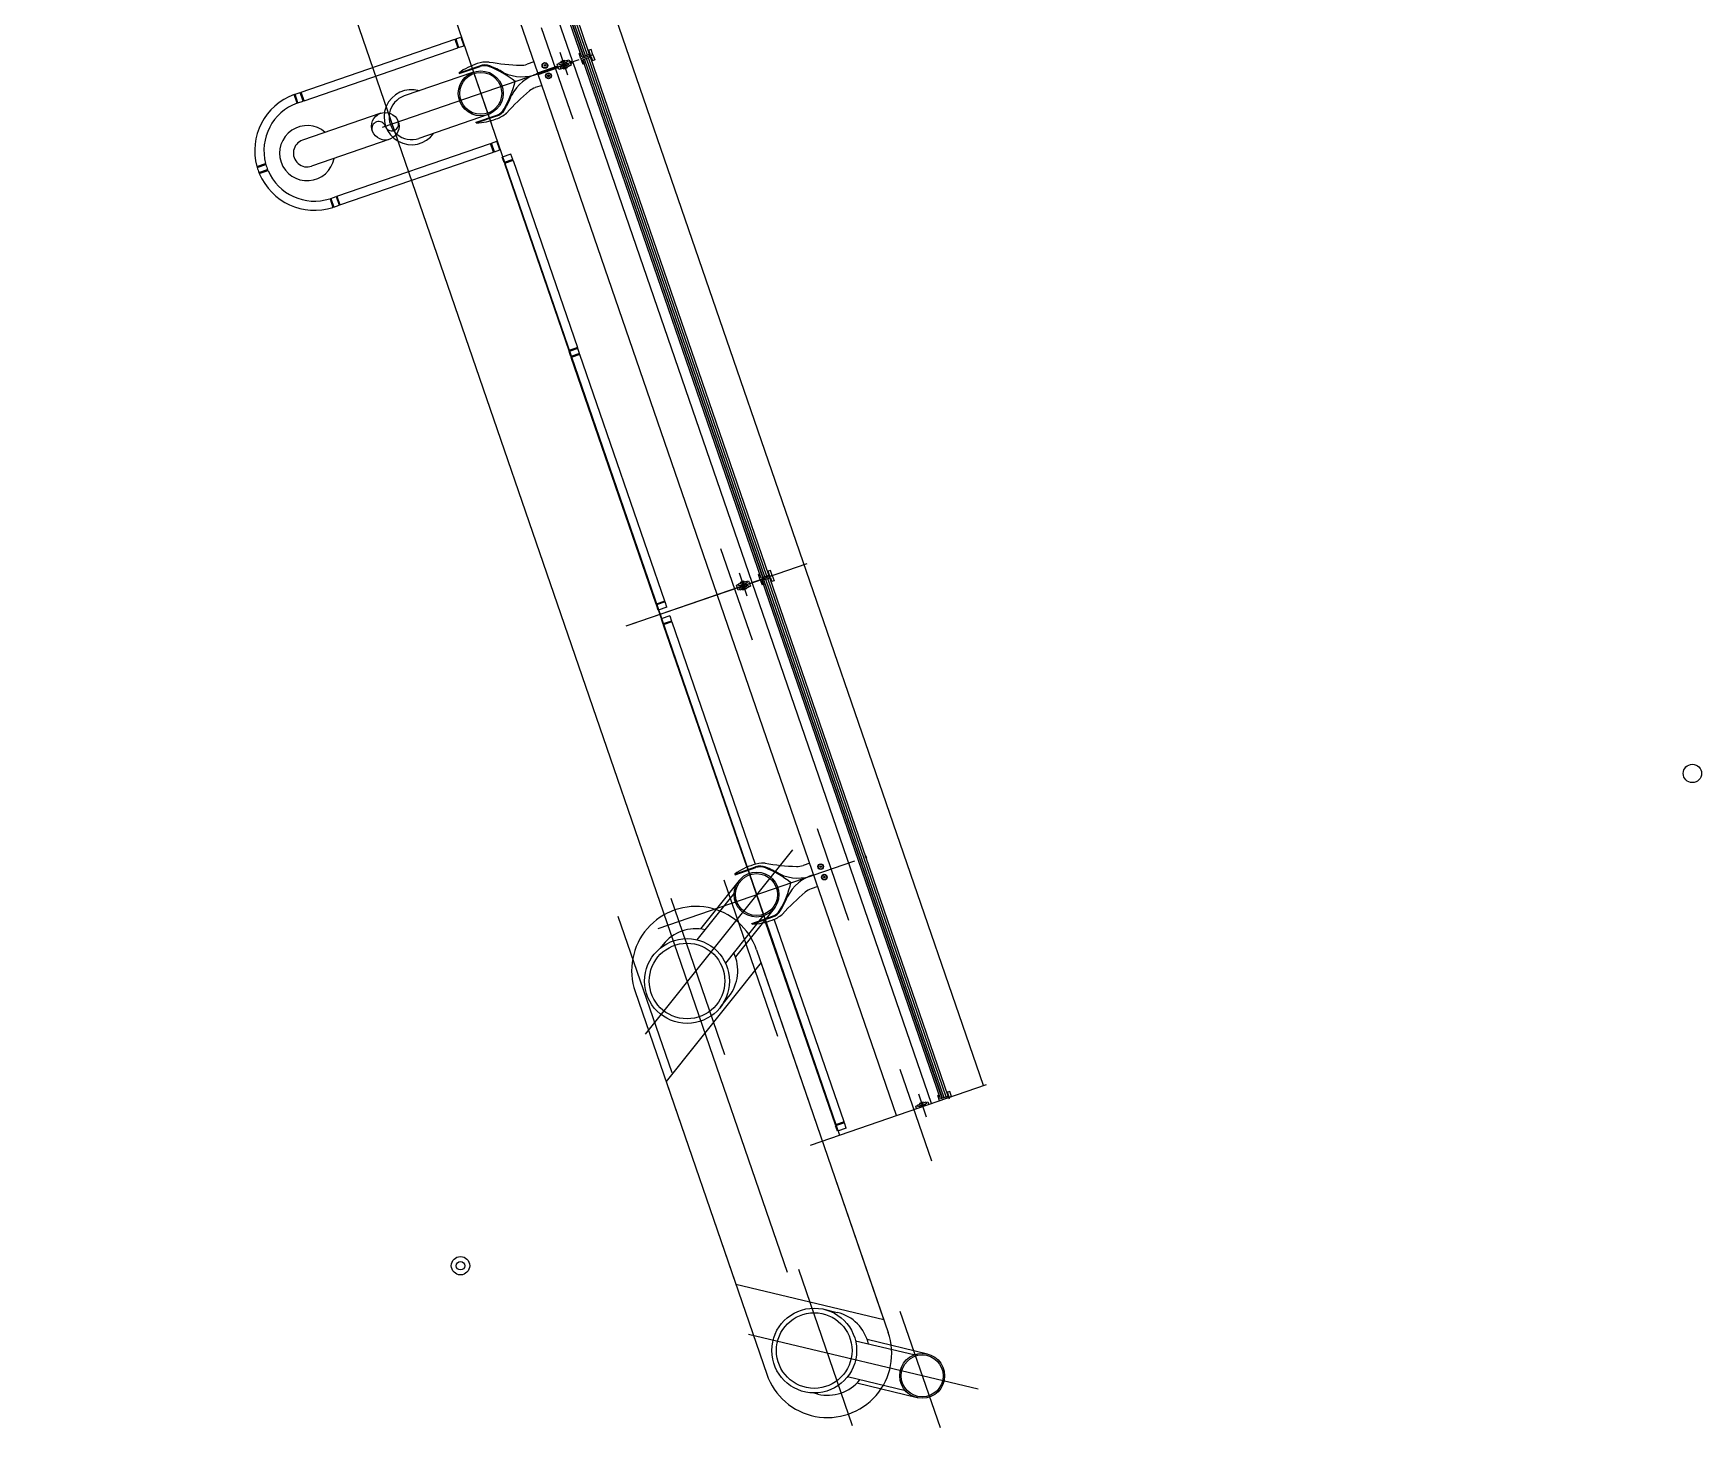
# Model space of a CAD drawing. Extents: x 809487 to 809680, y 818779 to 819225.
# Drawn here: x 809670.58 to 809679.66, y 818791.98 to 818799.57 of the extents above; entities that cross this region are included whole.
import ezdxf

# ---------------------------------------------------------------- set-up
doc = ezdxf.new("R2010")
doc.units = 0
for name, color, linetype in [('F-RC', 7, 'Continuous'), ('MAJ082__', 7, 'Continuous'), ('MAJ214__', 7, 'Continuous'), ('MAJ270__', 7, 'Continuous'), ('MAJ292__', 7, 'Continuous'), ('MAJ314__', 7, 'Continuous')]:
    doc.layers.add(name, color=color, linetype=linetype)

msp = doc.modelspace()

# ---------------------------------------------------------------- linework, layer by layer
at = {"layer": 'F-RC'}
for p, q in [((809672.0338, 818799.2495), (809672.8711, 818799.5378)), ((809672.8711, 818799.5378), (809672.8874, 818799.4905)), ((809672.8717, 818799.5359), (809672.8765, 818799.5376)), ((809672.8758, 818799.5395), (809672.9042, 818799.5492)), ((809672.8758, 818799.5395), (809672.8921, 818799.4922)), ((809672.8867, 818799.4924), (809672.8914, 818799.4941)), ((809672.8921, 818799.4922), (809672.9205, 818799.5019)), ((809672.9042, 818799.5492), (809672.9205, 818799.5019)), ((809672.05, 818799.2022), (809672.8874, 818799.4905)), ((809672.0122, 818799.1892), (809671.9959, 818799.2364)), ((809672.0007, 818799.2381), (809672.029, 818799.2479)), ((809672.0169, 818799.1908), (809672.0007, 818799.2381)), ((809672.0453, 818799.2006), (809672.029, 818799.2479)), ((809672.0297, 818799.246), (809672.0344, 818799.2476)), ((809672.05, 818799.2022), (809672.0338, 818799.2495)), ((809672.0169, 818799.1908), (809672.0453, 818799.2006)), ((809672.0447, 818799.2025), (809672.0494, 818799.2041)), ((809672.2291, 818798.6822), (809673.0664, 818798.9705)), ((809673.0827, 818798.9232), (809673.0664, 818798.9705)), ((809673.0671, 818798.9686), (809673.0718, 818798.9703)), ((809673.0712, 818798.9721), (809673.0995, 818798.9819)), ((809673.0874, 818798.9249), (809673.0712, 818798.9721)), ((809673.1158, 818798.9346), (809673.0995, 818798.9819)), ((809671.7932, 818798.8441), (809671.8406, 818798.8604)), ((809671.7946, 818798.8393), (809671.842, 818798.8556)), ((809672.2454, 818798.6349), (809673.0827, 818798.9232)), ((809673.0821, 818798.9251), (809673.0868, 818798.9268)), ((809673.0874, 818798.9249), (809673.1158, 818798.9346)), ((809673.1769, 818798.9107), (809673.1296, 818798.8944)), ((809673.1394, 818798.8661), (809673.1296, 818798.8944)), ((809673.1867, 818798.8823), (809673.1394, 818798.8661)), ((809673.1883, 818798.8776), (809673.141, 818798.8613)), ((809673.141, 818798.8613), (809673.4918, 818797.8426)), ((809673.1429, 818798.862), (809673.1413, 818798.8667)), ((809673.1867, 818798.8823), (809673.1769, 818798.9107)), ((809673.1864, 818798.877), (809673.1848, 818798.8817)), ((809673.1883, 818798.8776), (809673.5391, 818797.8588)), ((809671.8044, 818798.8109), (809671.8517, 818798.8272)), ((809671.8063, 818798.8063), (809671.8537, 818798.8226)), ((809672.196, 818798.6708), (809672.2244, 818798.6806)), ((809672.2244, 818798.6806), (809672.2406, 818798.6333)), ((809672.225, 818798.6787), (809672.2297, 818798.6803)), ((809672.2291, 818798.6822), (809672.2454, 818798.6349)), ((809672.1913, 818798.6692), (809672.2075, 818798.6219)), ((809672.196, 818798.6708), (809672.2123, 818798.6235)), ((809672.2123, 818798.6235), (809672.2406, 818798.6333)), ((809672.24, 818798.6352), (809672.2447, 818798.6368)), ((809673.5391, 818797.8588), (809673.5195, 818797.8521)), ((809673.5388, 818797.8535), (809673.5372, 818797.8582)), ((809673.5195, 818797.8521), (809673.4918, 818797.8426)), ((809673.5407, 818797.8541), (809673.4935, 818797.8378)), ((809673.5032, 818797.8095), (809673.4935, 818797.8378)), ((809673.4954, 818797.8385), (809673.4937, 818797.8432)), ((809673.5505, 818797.8257), (809673.5032, 818797.8095)), ((809673.5521, 818797.821), (809673.5049, 818797.8047)), ((809673.9672, 818796.4621), (809673.5049, 818797.8047)), ((809673.5067, 818797.8054), (809673.5051, 818797.8101)), ((809673.5505, 818797.8257), (809673.5407, 818797.8541)), ((809673.5502, 818797.8204), (809673.5486, 818797.8251)), ((809674.0144, 818796.4784), (809673.5521, 818797.821)), ((809674.0144, 818796.4784), (809673.9672, 818796.4621)), ((809674.0161, 818796.4737), (809673.9688, 818796.4574)), ((809673.9786, 818796.429), (809673.9688, 818796.4574)), ((809673.9707, 818796.458), (809673.9691, 818796.4628)), ((809674.0258, 818796.4453), (809673.9786, 818796.429)), ((809674.0142, 818796.473), (809674.0125, 818796.4777)), ((809674.0258, 818796.4453), (809674.0161, 818796.4737)), ((809674.0421, 818796.398), (809673.9948, 818796.3817)), ((809673.9948, 818796.3817), (809674.0046, 818796.3534)), ((809674.0519, 818796.3696), (809674.0046, 818796.3534)), ((809674.0535, 818796.3649), (809674.0062, 818796.3486)), ((809674.0062, 818796.3486), (809674.4608, 818795.0285)), ((809674.0065, 818796.354), (809674.0081, 818796.3493)), ((809674.0421, 818796.398), (809674.0519, 818796.3696)), ((809674.05, 818796.369), (809674.0516, 818796.3643)), ((809674.0535, 818796.3649), (809674.5079, 818795.0452)), ((809674.9439, 818793.6255), (809674.5637, 818794.7296)), ((809674.9911, 818793.6418), (809674.6111, 818794.7455)), ((809674.9911, 818793.6418), (809674.9439, 818793.6255)), ((809674.9928, 818793.6371), (809674.9455, 818793.6208)), ((809674.9553, 818793.5925), (809674.9455, 818793.6208)), ((809674.9474, 818793.6215), (809674.9458, 818793.6262)), ((809675.0025, 818793.6087), (809674.9553, 818793.5925)), ((809674.9909, 818793.6364), (809674.9893, 818793.6412)), ((809675.0025, 818793.6087), (809674.9928, 818793.6371))]:
    msp.add_line(p, q, dxfattribs=at)
for radius, start, end in [(0.325, 109.88151, 195.47188), (0.323, 108.99968, 109.88697), (0.275, 110.0418, 194.82936), (0.277, 108.99968, 110.03427), (0.277, 194.85953, 195.89583), (0.275, 195.87323, 199), (0.325, 196.35465, 199), (0.323, 195.45001, 196.33825), (0.325, 199, 201.64535), (0.323, 201.66174, 202.54999), (0.325, 202.52811, 288.11849), (0.275, 199, 202.12677), (0.277, 202.10417, 203.14047), (0.275, 203.17064, 287.9582), (0.277, 287.96572, 289.00032), (0.323, 288.11303, 289.00032)]:
    msp.add_arc((809672.1065, 818798.9308), radius, start, end, dxfattribs=at)
at = {"layer": 'MAJ082__'}
for p, q in [((809672.4679, 818799.1346), (809672.0422, 818798.988)), ((809672.5168, 818798.9928), (809672.091, 818798.8462))]:
    msp.add_line(p, q, dxfattribs=at)
msp.add_circle((809672.4924, 818799.0637), 0.075, dxfattribs=at)
for centre, radius, start, end in [((809672.0666, 818798.9171), 0.15, 49, 349), ((809672.4569, 818799.0515), 0.0375, 19, 199), ((809672.5278, 818799.0759), 0.0375, 199, 19), ((809672.0666, 818798.9171), 0.075, 108.99964, 289.00049)]:
    msp.add_arc(centre, radius, start, end, dxfattribs=at)
at = {"layer": 'MAJ214__'}
for p, q in [((809673.5119, 818799.42), (809671.5601, 818805.0884)), ((809673.5725, 818799.4436), (809672.6007, 818802.2659)), ((809673.5732, 818799.4438), (809672.6014, 818802.2662)), ((809673.5827, 818799.4471), (809672.6109, 818802.2694)), ((809673.594, 818799.451), (809672.6222, 818802.2733)), ((809673.4282, 818799.4018), (809673.4386, 818799.4054)), ((809673.4315, 818799.3923), (809673.4282, 818799.4018)), ((809673.4829, 818799.4219), (809673.4389, 818799.4068)), ((809673.4403, 818799.3993), (809673.4479, 818799.402)), ((809673.448, 818799.402), (809673.4788, 818799.4126)), ((809673.4487, 818799.4144), (809673.4705, 818799.4219)), ((809673.4493, 818799.4157), (809673.4487, 818799.4144)), ((809673.4487, 818799.4144), (809673.4497, 818799.4116)), ((809673.4692, 818799.4225), (809673.4493, 818799.4157)), ((809673.4497, 818799.4116), (809673.4714, 818799.4191)), ((809673.4521, 818799.4124), (809673.4518, 818799.4118)), ((809673.4519, 818799.4113), (809673.4518, 818799.4118)), ((809673.4691, 818799.4182), (809673.4697, 818799.4179)), ((809673.4692, 818799.4225), (809673.4705, 818799.4219)), ((809673.4699, 818799.4175), (809673.4697, 818799.4179)), ((809673.4705, 818799.4219), (809673.4714, 818799.4191)), ((809673.4864, 818799.4152), (809673.4788, 818799.4126)), ((809673.484, 818799.421), (809673.4944, 818799.4246)), ((809673.4944, 818799.4246), (809673.4976, 818799.4151)), ((809673.4976, 818799.4151), (809673.5119, 818799.42)), ((809673.5009, 818799.4057), (809673.5151, 818799.4106)), ((809673.5009, 818799.4057), (809673.5042, 818799.3962)), ((809675.4669, 818793.7422), (809673.5151, 818799.4106)), ((809674.5492, 818796.607), (809673.5774, 818799.4294)), ((809674.55, 818796.6073), (809673.5781, 818799.4296)), ((809674.5594, 818796.6105), (809673.5876, 818799.4329)), ((809674.5708, 818796.6144), (809673.5989, 818799.4368)), ((809673.3228, 818799.3549), (809673.4315, 818799.3923)), ((809673.326, 818799.3455), (809673.4347, 818799.3829)), ((809673.438, 818799.3734), (809673.4347, 818799.3829)), ((809673.4484, 818799.377), (809673.438, 818799.3734)), ((809673.4536, 818799.3854), (809673.446, 818799.3828)), ((809673.4537, 818799.3855), (809673.4845, 818799.3961)), ((809673.4827, 818799.3864), (809673.4609, 818799.379)), ((809673.4609, 818799.379), (809673.4619, 818799.3761)), ((809673.4837, 818799.3836), (809673.4619, 818799.3761)), ((809673.4632, 818799.3755), (809673.4619, 818799.3761)), ((809673.4628, 818799.3796), (809673.4625, 818799.3805)), ((809673.4632, 818799.3755), (809673.483, 818799.3823)), ((809673.4808, 818799.3858), (809673.4805, 818799.3867)), ((809673.4827, 818799.3864), (809673.4837, 818799.3836)), ((809673.483, 818799.3823), (809673.4837, 818799.3836)), ((809673.4937, 818799.3926), (809673.5042, 818799.3962)), ((809674.4596, 818796.5854), (809674.4156, 818796.5702)), ((809674.4254, 818796.5779), (809674.4472, 818796.5853)), ((809674.4459, 818796.586), (809674.426, 818796.5791)), ((809674.4459, 818796.586), (809674.4472, 818796.5853)), ((809674.4472, 818796.5853), (809674.4482, 818796.5825)), ((809674.4607, 818796.5844), (809674.4711, 818796.588)), ((809674.4711, 818796.588), (809674.4809, 818796.5597)), ((809675.5259, 818793.7704), (809674.5541, 818796.5928)), ((809675.5267, 818793.7707), (809674.5548, 818796.5931)), ((809675.5361, 818793.774), (809674.5643, 818796.5963)), ((809675.5475, 818793.7779), (809674.5756, 818796.6002)), ((809674.4049, 818796.5652), (809674.4153, 818796.5688)), ((809674.4147, 818796.5369), (809674.4049, 818796.5652)), ((809674.4251, 818796.5405), (809674.4147, 818796.5369)), ((809674.417, 818796.5628), (809674.4246, 818796.5654)), ((809674.4303, 818796.5489), (809674.4227, 818796.5462)), ((809674.4247, 818796.5655), (809674.4555, 818796.5761)), ((809674.426, 818796.5791), (809674.4254, 818796.5779)), ((809674.4254, 818796.5779), (809674.4264, 818796.575)), ((809674.4264, 818796.575), (809674.4482, 818796.5825)), ((809674.4288, 818796.5758), (809674.4285, 818796.5752)), ((809674.4286, 818796.5747), (809674.4285, 818796.5752)), ((809674.4304, 818796.5489), (809674.4612, 818796.5595)), ((809674.4594, 818796.5499), (809674.4376, 818796.5424)), ((809674.4376, 818796.5424), (809674.4386, 818796.5396)), ((809674.4604, 818796.547), (809674.4386, 818796.5396)), ((809674.4399, 818796.5389), (809674.4386, 818796.5396)), ((809674.4395, 818796.543), (809674.4392, 818796.544)), ((809674.4399, 818796.5389), (809674.4597, 818796.5458)), ((809674.4458, 818796.5817), (809674.4464, 818796.5814)), ((809674.4466, 818796.5809), (809674.4464, 818796.5814)), ((809674.4631, 818796.5787), (809674.4555, 818796.5761)), ((809674.4575, 818796.5492), (809674.4572, 818796.5502)), ((809674.4594, 818796.5499), (809674.4604, 818796.547)), ((809674.4597, 818796.5458), (809674.4604, 818796.547)), ((809674.4705, 818796.5561), (809674.4809, 818796.5597)), ((809675.3816, 818793.7287), (809675.392, 818793.7323)), ((809675.3865, 818793.7145), (809675.3816, 818793.7287)), ((809675.4363, 818793.7488), (809675.3923, 818793.7337)), ((809675.3937, 818793.7262), (809675.4013, 818793.7288)), ((809675.4014, 818793.7289), (809675.4322, 818793.7395)), ((809675.4021, 818793.7413), (809675.4239, 818793.7488)), ((809675.4028, 818793.7426), (809675.4021, 818793.7413)), ((809675.4021, 818793.7413), (809675.4031, 818793.7385)), ((809675.4226, 818793.7494), (809675.4028, 818793.7426)), ((809675.4031, 818793.7385), (809675.4249, 818793.7459)), ((809675.4055, 818793.7393), (809675.4052, 818793.7386)), ((809675.4053, 818793.7382), (809675.4052, 818793.7386)), ((809675.4225, 818793.7451), (809675.4231, 818793.7448)), ((809675.4226, 818793.7494), (809675.4239, 818793.7488)), ((809675.4233, 818793.7444), (809675.4231, 818793.7448)), ((809675.4239, 818793.7488), (809675.4249, 818793.7459)), ((809675.4398, 818793.7421), (809675.4322, 818793.7395)), ((809675.4374, 818793.7479), (809675.4478, 818793.7515)), ((809675.4478, 818793.7515), (809675.4527, 818793.7373))]:
    msp.add_line(p, q, dxfattribs=at)
for points in [[(809672.8943, 818799.3545), (809673.0071, 818799.3933)], [(809673.4495, 818799.3761), (809673.4935, 818799.3912)], [(809672.9881, 818799.082), (809673.1009, 818799.1208)], [(809674.4262, 818796.5395), (809674.4702, 818796.5547)], [(809674.3966, 818794.9916), (809674.5094, 818795.0305)], [(809674.4904, 818794.7191), (809674.6032, 818794.758)]]:
    msp.add_lwpolyline(points, dxfattribs=at)
for centre, radius in [((809673.3619, 818799.3948), 0.0155), ((809673.3619, 818799.3948), 0.0135), ((809673.4662, 818799.399), 0.006), ((809673.3619, 818799.3948), 0.0042), ((809673.3814, 818799.3381), 0.0155), ((809673.3814, 818799.3381), 0.0135), ((809673.3814, 818799.3381), 0.0042), ((809674.4429, 818796.5625), 0.006), ((809674.8641, 818795.032), 0.0155), ((809674.8641, 818795.032), 0.0135), ((809674.8641, 818795.032), 0.0042), ((809674.8837, 818794.9752), 0.0155), ((809674.8837, 818794.9752), 0.0135), ((809674.8837, 818794.9752), 0.0042)]:
    msp.add_circle(centre, radius, dxfattribs=at)
for centre, radius, start, end in [((809673.4662, 818799.399), 0.0095, 146.69488, 251.30512), ((809673.4662, 818799.399), 0.0109, 101.1265, 116.87349), ((809673.4662, 818799.399), 0.0095, 325.18264, 72.81736), ((809673.0329, 818799.3184), 0.0792, 68.03764, 109), ((809672.8505, 818798.866), 0.567, 59.89592, 68.03764), ((809673.1449, 818799.3739), 0.02, 239.89592, 251.32459), ((809673.2368, 818799.5636), 0.2307, 244.76877, 292.32268), ((809673.3868, 818799.1281), 0.2307, 105.67731, 153.23123), ((809673.3868, 818799.1281), 0.2307, 105.67731, 112.32268), ((809673.2368, 818799.5636), 0.2307, 285.67731, 292.32268), ((809673.4662, 818799.399), 0.0109, 281.1265, 296.87349), ((809672.6528, 818799.4399), 0.567, 329.96236, 338.10407), ((809673.1975, 818799.221), 0.02, 146.67541, 158.10407), ((809673.0752, 818799.1957), 0.0792, 289, 329.96236), ((809674.4429, 818796.5625), 0.0095, 146.69488, 251.30512), ((809674.4429, 818796.5625), 0.0109, 101.1265, 116.87349), ((809674.4429, 818796.5625), 0.0109, 281.1265, 296.87349), ((809674.4429, 818796.5625), 0.0095, 325.18264, 72.81736), ((809674.5352, 818794.9556), 0.0792, 68.03764, 109), ((809674.3527, 818794.5032), 0.567, 59.89592, 68.03764), ((809674.6472, 818795.011), 0.02, 239.89592, 251.32459), ((809674.7391, 818795.2007), 0.2307, 244.76877, 292.32268), ((809674.889, 818794.7653), 0.2307, 105.67731, 153.23123), ((809674.889, 818794.7653), 0.2307, 105.67731, 112.32268), ((809674.7391, 818795.2007), 0.2307, 285.67731, 292.32268), ((809674.1551, 818795.0771), 0.567, 329.96236, 338.10407), ((809674.6998, 818794.8582), 0.02, 146.67541, 158.10407), ((809674.5774, 818794.8329), 0.0792, 289, 329.96236), ((809675.4196, 818793.7259), 0.0095, 146.69488, 199.00008), ((809675.4196, 818793.7259), 0.006, 18.99986, 199.00013), ((809675.4196, 818793.7259), 0.0109, 101.1265, 116.87349), ((809675.4196, 818793.7259), 0.0095, 18.99991, 72.81736)]:
    msp.add_arc(centre, radius, start, end, dxfattribs=at)
for points, degree in [([(809673.4386, 818799.4061), (809673.4386, 818799.4061), (809673.4386, 818799.4062), (809673.4386, 818799.4063), (809673.4386, 818799.4063), (809673.4387, 818799.4064), (809673.4387, 818799.4064), (809673.4387, 818799.4065), (809673.4387, 818799.4065), (809673.4387, 818799.4066), (809673.4387, 818799.4066), (809673.4388, 818799.4067), (809673.4388, 818799.4067), (809673.4389, 818799.4068), (809673.4389, 818799.4068), (809673.4389, 818799.4068)], 3), ([(809673.4395, 818799.3999), (809673.4394, 818799.4002), (809673.4393, 818799.4006), (809673.4391, 818799.4014), (809673.439, 818799.402), (809673.4388, 818799.4031), (809673.4387, 818799.4037), (809673.4386, 818799.4048), (809673.4386, 818799.4055), (809673.4386, 818799.4061)], 3), ([(809673.4479, 818799.402), (809673.4479, 818799.4019), (809673.4479, 818799.4019), (809673.4479, 818799.4018), (809673.448, 818799.4016), (809673.4481, 818799.401), (809673.4482, 818799.4006), (809673.4484, 818799.3994), (809673.4485, 818799.3983), (809673.4489, 818799.3961), (809673.4492, 818799.3949), (809673.45, 818799.3926), (809673.4505, 818799.3915), (809673.4515, 818799.3894), (809673.452, 818799.3884), (809673.4527, 818799.3871), (809673.453, 818799.3867), (809673.4533, 818799.386), (809673.4534, 818799.3858), (809673.4535, 818799.3855), (809673.4536, 818799.3855), (809673.4536, 818799.3854)], 3), ([(809673.4479, 818799.402), (809673.4479, 818799.402), (809673.448, 818799.402), (809673.448, 818799.402)], 2), ([(809673.4591, 818799.4055), (809673.4591, 818799.4055), (809673.4591, 818799.4055), (809673.459, 818799.4054), (809673.459, 818799.4053), (809673.4588, 818799.4051), (809673.4587, 818799.4049), (809673.4585, 818799.4046), (809673.4584, 818799.4044), (809673.4582, 818799.4042)], 3), ([(809673.4612, 818799.4088), (809673.4601, 818799.407), (809673.4591, 818799.4055)], 2), ([(809673.4678, 818799.4085), (809673.466, 818799.4091), (809673.4641, 818799.4098)], 2), ([(809673.4692, 818799.408), (809673.469, 818799.4081), (809673.4688, 818799.4081), (809673.4684, 818799.4083), (809673.4682, 818799.4083), (809673.468, 818799.4084), (809673.4679, 818799.4085), (809673.4678, 818799.4085), (809673.4678, 818799.4085), (809673.4678, 818799.4085)], 3), ([(809673.4845, 818799.3961), (809673.4845, 818799.3961), (809673.4845, 818799.3961), (809673.4844, 818799.3962), (809673.4844, 818799.3964), (809673.4843, 818799.397), (809673.4842, 818799.3974), (809673.484, 818799.3987), (809673.4839, 818799.3997), (809673.4834, 818799.4019), (809673.4831, 818799.4031), (809673.4824, 818799.4055), (809673.4819, 818799.4066), (809673.4809, 818799.4086), (809673.4804, 818799.4096), (809673.4797, 818799.4109), (809673.4794, 818799.4114), (809673.479, 818799.412), (809673.4789, 818799.4122), (809673.4788, 818799.4125), (809673.4788, 818799.4126), (809673.4788, 818799.4126)], 3), ([(809673.4829, 818799.4219), (809673.4829, 818799.422), (809673.483, 818799.422), (809673.483, 818799.4219), (809673.4831, 818799.4219), (809673.4831, 818799.4219), (809673.4832, 818799.4219), (809673.4832, 818799.4218), (809673.4833, 818799.4218), (809673.4833, 818799.4218), (809673.4833, 818799.4218), (809673.4834, 818799.4217), (809673.4834, 818799.4217), (809673.4835, 818799.4216), (809673.4835, 818799.4216), (809673.4836, 818799.4215)], 3), ([(809673.4836, 818799.4215), (809673.4839, 818799.4211), (809673.4843, 818799.4206), (809673.485, 818799.4196), (809673.4853, 818799.4191), (809673.4858, 818799.4181), (809673.4861, 818799.4176), (809673.4864, 818799.4168), (809673.4866, 818799.4165), (809673.4867, 818799.4162)], 3), ([(809673.4868, 818799.416), (809673.4868, 818799.416), (809673.4868, 818799.4159), (809673.4868, 818799.4158), (809673.4868, 818799.4157), (809673.4868, 818799.4156), (809673.4867, 818799.4155), (809673.4867, 818799.4154), (809673.4866, 818799.4154), (809673.4865, 818799.4153), (809673.4865, 818799.4152), (809673.4864, 818799.4152), (809673.4864, 818799.4152), (809673.4864, 818799.4152)], 3), ([(809673.4868, 818799.416), (809673.4868, 818799.416), (809673.4868, 818799.416), (809673.4867, 818799.4161), (809673.4867, 818799.4161), (809673.4867, 818799.4161), (809673.4867, 818799.4162), (809673.4867, 818799.4162)], 3), ([(809673.4395, 818799.3999), (809673.4395, 818799.3999), (809673.4395, 818799.3999), (809673.4395, 818799.3998), (809673.4395, 818799.3998), (809673.4395, 818799.3997), (809673.4395, 818799.3997), (809673.4395, 818799.3997)], 3), ([(809673.4403, 818799.3993), (809673.4403, 818799.3993), (809673.4403, 818799.3993), (809673.4402, 818799.3993), (809673.4402, 818799.3993), (809673.4401, 818799.3993), (809673.4401, 818799.3993), (809673.44, 818799.3993), (809673.4399, 818799.3993), (809673.4397, 818799.3994), (809673.4397, 818799.3995), (809673.4396, 818799.3996), (809673.4395, 818799.3996), (809673.4395, 818799.3997)], 3), ([(809673.4456, 818799.382), (809673.4456, 818799.3821), (809673.4456, 818799.3821), (809673.4456, 818799.3822), (809673.4456, 818799.3823), (809673.4456, 818799.3824), (809673.4456, 818799.3825), (809673.4457, 818799.3826), (809673.4458, 818799.3827), (809673.4459, 818799.3827), (809673.4459, 818799.3828), (809673.446, 818799.3828), (809673.446, 818799.3828), (809673.446, 818799.3828)], 3), ([(809673.4456, 818799.382), (809673.4456, 818799.382), (809673.4456, 818799.382), (809673.4456, 818799.382), (809673.4456, 818799.3819), (809673.4457, 818799.3819), (809673.4457, 818799.3819), (809673.4457, 818799.3818)], 3), ([(809673.4488, 818799.3765), (809673.4484, 818799.377), (809673.4481, 818799.3774), (809673.4474, 818799.3784), (809673.4471, 818799.3789), (809673.4466, 818799.3799), (809673.4463, 818799.3804), (809673.4459, 818799.3812), (809673.4458, 818799.3815), (809673.4457, 818799.3818)], 3), ([(809673.4495, 818799.3761), (809673.4495, 818799.3761), (809673.4494, 818799.3761), (809673.4493, 818799.3761), (809673.4493, 818799.3761), (809673.4492, 818799.3761), (809673.4492, 818799.3761), (809673.4491, 818799.3762), (809673.4491, 818799.3762), (809673.4491, 818799.3762), (809673.449, 818799.3762), (809673.449, 818799.3763), (809673.4489, 818799.3763), (809673.4489, 818799.3764), (809673.4488, 818799.3764), (809673.4488, 818799.3765)], 3), ([(809673.4537, 818799.3855), (809673.4537, 818799.3854), (809673.4536, 818799.3854), (809673.4536, 818799.3854)], 2), ([(809673.4537, 818799.3855), (809673.4537, 818799.3854), (809673.4536, 818799.3854), (809673.4536, 818799.3854)], 2), ([(809673.4631, 818799.39), (809673.4633, 818799.3899), (809673.4635, 818799.3899), (809673.4639, 818799.3897), (809673.4641, 818799.3897), (809673.4644, 818799.3896), (809673.4645, 818799.3896), (809673.4646, 818799.3895), (809673.4646, 818799.3895), (809673.4646, 818799.3895)], 3), ([(809673.4646, 818799.3895), (809673.4663, 818799.3889), (809673.4683, 818799.3883)], 2), ([(809673.4711, 818799.3892), (809673.4723, 818799.391), (809673.4733, 818799.3925)], 2), ([(809673.4733, 818799.3925), (809673.4733, 818799.3925), (809673.4733, 818799.3925), (809673.4733, 818799.3926), (809673.4734, 818799.3927), (809673.4735, 818799.3929), (809673.4737, 818799.3931), (809673.4739, 818799.3934), (809673.474, 818799.3936), (809673.4741, 818799.3938)], 3), ([(809673.4921, 818799.3987), (809673.4915, 818799.3985), (809673.4908, 818799.3982), (809673.4892, 818799.3977), (809673.4883, 818799.3974), (809673.4867, 818799.3968), (809673.4861, 818799.3966), (809673.4852, 818799.3963), (809673.4848, 818799.3962), (809673.4845, 818799.3961)], 3), ([(809673.4921, 818799.3987), (809673.4912, 818799.3984), (809673.4903, 818799.3981), (809673.4895, 818799.3978), (809673.4882, 818799.3973), (809673.4869, 818799.3969), (809673.4856, 818799.3964), (809673.4853, 818799.3963), (809673.4849, 818799.3962), (809673.4845, 818799.3961)], 3), ([(809673.4921, 818799.3987), (809673.4921, 818799.3987), (809673.4921, 818799.3987), (809673.4921, 818799.3987), (809673.4922, 818799.3987), (809673.4923, 818799.3987), (809673.4923, 818799.3987), (809673.4924, 818799.3987), (809673.4925, 818799.3987), (809673.4926, 818799.3986), (809673.4927, 818799.3986), (809673.4928, 818799.3984), (809673.4928, 818799.3984), (809673.4929, 818799.3983)], 3), ([(809673.4929, 818799.3981), (809673.4929, 818799.3981), (809673.4929, 818799.3982), (809673.4929, 818799.3982), (809673.4929, 818799.3982), (809673.4929, 818799.3983), (809673.4929, 818799.3983), (809673.4929, 818799.3983)], 3), ([(809673.4929, 818799.3981), (809673.493, 818799.3978), (809673.4931, 818799.3974), (809673.4933, 818799.3966), (809673.4934, 818799.396), (809673.4936, 818799.3949), (809673.4936, 818799.3943), (809673.4937, 818799.3932), (809673.4938, 818799.3926), (809673.4938, 818799.3919)], 3), ([(809673.4938, 818799.3919), (809673.4938, 818799.3919), (809673.4938, 818799.3918), (809673.4937, 818799.3917), (809673.4937, 818799.3917), (809673.4937, 818799.3916), (809673.4937, 818799.3916), (809673.4937, 818799.3915), (809673.4937, 818799.3915), (809673.4936, 818799.3914), (809673.4936, 818799.3914), (809673.4936, 818799.3913), (809673.4936, 818799.3913), (809673.4935, 818799.3912), (809673.4935, 818799.3912), (809673.4935, 818799.3912)], 3), ([(809674.4596, 818796.5854), (809674.4596, 818796.5854), (809674.4597, 818796.5854), (809674.4597, 818796.5854), (809674.4598, 818796.5854), (809674.4599, 818796.5853), (809674.4599, 818796.5853), (809674.4599, 818796.5853), (809674.46, 818796.5853), (809674.46, 818796.5852), (809674.4601, 818796.5852), (809674.4601, 818796.5852), (809674.4601, 818796.5851), (809674.4602, 818796.5851), (809674.4602, 818796.585), (809674.4603, 818796.585)], 3), ([(809674.4603, 818796.585), (809674.4606, 818796.5845), (809674.461, 818796.584), (809674.4617, 818796.583), (809674.462, 818796.5825), (809674.4625, 818796.5816), (809674.4628, 818796.5811), (809674.4631, 818796.5803), (809674.4633, 818796.5799), (809674.4634, 818796.5796)], 3), ([(809674.4153, 818796.5695), (809674.4153, 818796.5696), (809674.4153, 818796.5696), (809674.4153, 818796.5697), (809674.4154, 818796.5698), (809674.4154, 818796.5699), (809674.4154, 818796.5699), (809674.4154, 818796.57), (809674.4154, 818796.57), (809674.4154, 818796.57), (809674.4154, 818796.5701), (809674.4155, 818796.5701), (809674.4155, 818796.5702), (809674.4156, 818796.5702), (809674.4156, 818796.5702), (809674.4156, 818796.5702)], 3), ([(809674.4162, 818796.5634), (809674.4161, 818796.5637), (809674.416, 818796.564), (809674.4158, 818796.5649), (809674.4157, 818796.5654), (809674.4155, 818796.5665), (809674.4154, 818796.5671), (809674.4153, 818796.5683), (809674.4153, 818796.5689), (809674.4153, 818796.5695)], 3), ([(809674.4162, 818796.5634), (809674.4162, 818796.5633), (809674.4162, 818796.5633), (809674.4162, 818796.5632), (809674.4162, 818796.5632), (809674.4162, 818796.5632), (809674.4162, 818796.5632), (809674.4162, 818796.5632)], 3), ([(809674.417, 818796.5628), (809674.417, 818796.5628), (809674.417, 818796.5628), (809674.4169, 818796.5628), (809674.4169, 818796.5628), (809674.4168, 818796.5628), (809674.4168, 818796.5628), (809674.4167, 818796.5628), (809674.4166, 818796.5628), (809674.4164, 818796.5629), (809674.4164, 818796.5629), (809674.4163, 818796.563), (809674.4162, 818796.5631), (809674.4162, 818796.5632)], 3), ([(809674.4223, 818796.5455), (809674.4223, 818796.5455), (809674.4223, 818796.5455), (809674.4223, 818796.5456), (809674.4223, 818796.5457), (809674.4223, 818796.5459), (809674.4223, 818796.5459), (809674.4224, 818796.5461), (809674.4225, 818796.5461), (809674.4226, 818796.5462), (809674.4226, 818796.5462), (809674.4227, 818796.5462), (809674.4227, 818796.5462), (809674.4227, 818796.5462)], 3), ([(809674.4223, 818796.5455), (809674.4223, 818796.5455), (809674.4223, 818796.5454), (809674.4223, 818796.5454), (809674.4223, 818796.5454), (809674.4224, 818796.5453), (809674.4224, 818796.5453), (809674.4224, 818796.5453)], 3), ([(809674.4255, 818796.5399), (809674.4251, 818796.5404), (809674.4248, 818796.5409), (809674.4241, 818796.5419), (809674.4238, 818796.5424), (809674.4233, 818796.5433), (809674.423, 818796.5438), (809674.4226, 818796.5446), (809674.4225, 818796.545), (809674.4224, 818796.5453)], 3), ([(809674.4246, 818796.5654), (809674.4246, 818796.5654), (809674.4247, 818796.5654), (809674.4247, 818796.5655)], 2), ([(809674.4246, 818796.5654), (809674.4246, 818796.5654), (809674.4246, 818796.5654), (809674.4247, 818796.5652), (809674.4247, 818796.565), (809674.4248, 818796.5644), (809674.4249, 818796.5641), (809674.4251, 818796.5628), (809674.4252, 818796.5618), (809674.4257, 818796.5595), (809674.426, 818796.5583), (809674.4267, 818796.556), (809674.4272, 818796.5549), (809674.4282, 818796.5528), (809674.4287, 818796.5519), (809674.4294, 818796.5506), (809674.4297, 818796.5501), (809674.43, 818796.5494), (809674.4301, 818796.5492), (809674.4302, 818796.549), (809674.4303, 818796.5489), (809674.4303, 818796.5489)], 3), ([(809674.4262, 818796.5395), (809674.4262, 818796.5395), (809674.4261, 818796.5395), (809674.426, 818796.5395), (809674.426, 818796.5395), (809674.4259, 818796.5396), (809674.4259, 818796.5396), (809674.4258, 818796.5396), (809674.4258, 818796.5396), (809674.4258, 818796.5397), (809674.4257, 818796.5397), (809674.4257, 818796.5397), (809674.4256, 818796.5398), (809674.4256, 818796.5398), (809674.4255, 818796.5399), (809674.4255, 818796.5399)], 3), ([(809674.4304, 818796.5489), (809674.4304, 818796.5489), (809674.4303, 818796.5489), (809674.4303, 818796.5489)], 2), ([(809674.4304, 818796.5489), (809674.4304, 818796.5489), (809674.4303, 818796.5489), (809674.4303, 818796.5489)], 2), ([(809674.4358, 818796.569), (809674.4358, 818796.569), (809674.4358, 818796.5689), (809674.4357, 818796.5689), (809674.4357, 818796.5688), (809674.4355, 818796.5686), (809674.4354, 818796.5684), (809674.4352, 818796.568), (809674.4351, 818796.5678), (809674.435, 818796.5677)], 3), ([(809674.4379, 818796.5722), (809674.4368, 818796.5705), (809674.4358, 818796.569)], 2), ([(809674.4398, 818796.5535), (809674.44, 818796.5534), (809674.4402, 818796.5533), (809674.4407, 818796.5532), (809674.4409, 818796.5531), (809674.4411, 818796.553), (809674.4412, 818796.553), (809674.4413, 818796.553), (809674.4413, 818796.553), (809674.4413, 818796.553)], 3), ([(809674.4445, 818796.572), (809674.4427, 818796.5725), (809674.4408, 818796.5732)], 2), ([(809674.4413, 818796.553), (809674.443, 818796.5524), (809674.445, 818796.5517)], 2), ([(809674.4459, 818796.5715), (809674.4457, 818796.5715), (809674.4455, 818796.5716), (809674.4451, 818796.5717), (809674.4449, 818796.5718), (809674.4447, 818796.5719), (809674.4446, 818796.5719), (809674.4445, 818796.5719), (809674.4445, 818796.5719), (809674.4445, 818796.572)], 3), ([(809674.4478, 818796.5527), (809674.449, 818796.5544), (809674.45, 818796.5559)], 2), ([(809674.45, 818796.5559), (809674.45, 818796.5559), (809674.45, 818796.556), (809674.4501, 818796.556), (809674.4501, 818796.5561), (809674.4503, 818796.5564), (809674.4504, 818796.5565), (809674.4506, 818796.5569), (809674.4507, 818796.5571), (809674.4508, 818796.5572)], 3), ([(809674.4612, 818796.5595), (809674.4612, 818796.5595), (809674.4612, 818796.5595), (809674.4611, 818796.5597), (809674.4611, 818796.5599), (809674.461, 818796.5605), (809674.4609, 818796.5609), (809674.4607, 818796.5621), (809674.4606, 818796.5631), (809674.4601, 818796.5654), (809674.4598, 818796.5666), (809674.4591, 818796.5689), (809674.4586, 818796.57), (809674.4576, 818796.5721), (809674.4571, 818796.573), (809674.4564, 818796.5743), (809674.4561, 818796.5748), (809674.4557, 818796.5755), (809674.4556, 818796.5757), (809674.4555, 818796.5759), (809674.4555, 818796.576), (809674.4555, 818796.5761)], 3), ([(809674.4688, 818796.5621), (809674.4682, 818796.5619), (809674.4675, 818796.5617), (809674.4659, 818796.5611), (809674.465, 818796.5608), (809674.4634, 818796.5603), (809674.4628, 818796.5601), (809674.4619, 818796.5597), (809674.4615, 818796.5596), (809674.4612, 818796.5595)], 3), ([(809674.4688, 818796.5621), (809674.4679, 818796.5618), (809674.4671, 818796.5615), (809674.4662, 818796.5612), (809674.4649, 818796.5608), (809674.4636, 818796.5603), (809674.4623, 818796.5599), (809674.462, 818796.5598), (809674.4616, 818796.5596), (809674.4612, 818796.5595)], 3), ([(809674.4635, 818796.5794), (809674.4635, 818796.5794), (809674.4635, 818796.5794), (809674.4635, 818796.5793), (809674.4635, 818796.5792), (809674.4635, 818796.579), (809674.4634, 818796.579), (809674.4634, 818796.5788), (809674.4633, 818796.5788), (809674.4632, 818796.5787), (809674.4632, 818796.5787), (809674.4631, 818796.5787), (809674.4631, 818796.5787), (809674.4631, 818796.5787)], 3), ([(809674.4635, 818796.5794), (809674.4635, 818796.5794), (809674.4635, 818796.5795), (809674.4635, 818796.5795), (809674.4634, 818796.5795), (809674.4634, 818796.5796), (809674.4634, 818796.5796), (809674.4634, 818796.5796)], 3), ([(809674.4688, 818796.5621), (809674.4688, 818796.5621), (809674.4688, 818796.5621), (809674.4688, 818796.5621), (809674.4689, 818796.5621), (809674.469, 818796.5622), (809674.469, 818796.5622), (809674.4691, 818796.5621), (809674.4692, 818796.5621), (809674.4693, 818796.5621), (809674.4694, 818796.562), (809674.4695, 818796.5619), (809674.4695, 818796.5618), (809674.4696, 818796.5617)], 3), ([(809674.4696, 818796.5615), (809674.4696, 818796.5616), (809674.4696, 818796.5616), (809674.4696, 818796.5617), (809674.4696, 818796.5617), (809674.4696, 818796.5617), (809674.4696, 818796.5617), (809674.4696, 818796.5617)], 3), ([(809674.4696, 818796.5615), (809674.4697, 818796.5612), (809674.4698, 818796.5609), (809674.47, 818796.56), (809674.4701, 818796.5595), (809674.4703, 818796.5584), (809674.4704, 818796.5578), (809674.4704, 818796.5566), (809674.4705, 818796.556), (809674.4705, 818796.5554)], 3), ([(809674.4705, 818796.5554), (809674.4705, 818796.5553), (809674.4705, 818796.5553), (809674.4704, 818796.5552), (809674.4704, 818796.5551), (809674.4704, 818796.555), (809674.4704, 818796.555), (809674.4704, 818796.5549), (809674.4704, 818796.5549), (809674.4704, 818796.5549), (809674.4703, 818796.5548), (809674.4703, 818796.5548), (809674.4703, 818796.5547), (809674.4702, 818796.5547), (809674.4702, 818796.5547), (809674.4702, 818796.5547)], 3), ([(809675.392, 818793.733), (809675.392, 818793.733), (809675.392, 818793.7331), (809675.392, 818793.7332), (809675.3921, 818793.7332), (809675.3921, 818793.7333), (809675.3921, 818793.7333), (809675.3921, 818793.7334), (809675.3921, 818793.7334), (809675.3921, 818793.7335), (809675.3922, 818793.7335), (809675.3922, 818793.7336), (809675.3922, 818793.7336), (809675.3923, 818793.7337), (809675.3923, 818793.7337), (809675.3923, 818793.7337)], 3), ([(809675.3929, 818793.7268), (809675.3928, 818793.7271), (809675.3927, 818793.7275), (809675.3925, 818793.7283), (809675.3924, 818793.7289), (809675.3922, 818793.73), (809675.3921, 818793.7306), (809675.3921, 818793.7317), (809675.392, 818793.7323), (809675.392, 818793.733)], 3), ([(809675.3929, 818793.7268), (809675.3929, 818793.7268), (809675.3929, 818793.7267), (809675.3929, 818793.7267), (809675.3929, 818793.7267), (809675.3929, 818793.7266), (809675.3929, 818793.7266), (809675.3929, 818793.7266)], 3), ([(809675.3937, 818793.7262), (809675.3937, 818793.7262), (809675.3937, 818793.7262), (809675.3936, 818793.7262), (809675.3936, 818793.7262), (809675.3935, 818793.7262), (809675.3935, 818793.7262), (809675.3934, 818793.7262), (809675.3933, 818793.7262), (809675.3932, 818793.7263), (809675.3931, 818793.7263), (809675.393, 818793.7265), (809675.393, 818793.7265), (809675.3929, 818793.7266)], 3), ([(809675.4013, 818793.7288), (809675.4013, 818793.7289), (809675.4014, 818793.7289), (809675.4014, 818793.7289)], 2), ([(809675.4013, 818793.7288), (809675.4013, 818793.7288), (809675.4013, 818793.7288), (809675.4014, 818793.7287), (809675.4014, 818793.7285), (809675.4015, 818793.7279), (809675.4016, 818793.7275), (809675.4018, 818793.7262), (809675.4019, 818793.7252), (809675.4024, 818793.723), (809675.4027, 818793.7218), (809675.4031, 818793.7205), (809675.4031, 818793.7204), (809675.4032, 818793.7202)], 3), ([(809675.4125, 818793.7324), (809675.4125, 818793.7324), (809675.4125, 818793.7324), (809675.4124, 818793.7323), (809675.4124, 818793.7322), (809675.4122, 818793.732), (809675.4121, 818793.7318), (809675.4119, 818793.7315), (809675.4118, 818793.7313), (809675.4117, 818793.7311)], 3), ([(809675.4146, 818793.7357), (809675.4135, 818793.7339), (809675.4125, 818793.7324)], 2), ([(809675.4212, 818793.7354), (809675.4194, 818793.736), (809675.4175, 818793.7366)], 2), ([(809675.4226, 818793.7349), (809675.4225, 818793.735), (809675.4222, 818793.735), (809675.4218, 818793.7352), (809675.4216, 818793.7352), (809675.4214, 818793.7353), (809675.4213, 818793.7353), (809675.4212, 818793.7354), (809675.4212, 818793.7354), (809675.4212, 818793.7354)], 3), ([(809675.436, 818793.7316), (809675.4357, 818793.7326), (809675.4353, 818793.7335), (809675.4343, 818793.7355), (809675.4338, 818793.7365), (809675.4331, 818793.7378), (809675.4328, 818793.7382), (809675.4324, 818793.7389), (809675.4323, 818793.7391), (809675.4322, 818793.7394), (809675.4322, 818793.7394), (809675.4322, 818793.7395)], 3), ([(809675.4363, 818793.7488), (809675.4363, 818793.7488), (809675.4364, 818793.7488), (809675.4364, 818793.7488), (809675.4365, 818793.7488), (809675.4366, 818793.7488), (809675.4366, 818793.7488), (809675.4366, 818793.7487), (809675.4367, 818793.7487), (809675.4367, 818793.7487), (809675.4368, 818793.7487), (809675.4368, 818793.7486), (809675.4368, 818793.7486), (809675.4369, 818793.7485), (809675.4369, 818793.7485), (809675.437, 818793.7484)], 3), ([(809675.437, 818793.7484), (809675.4374, 818793.748), (809675.4377, 818793.7475), (809675.4384, 818793.7465), (809675.4387, 818793.746), (809675.4392, 818793.745), (809675.4395, 818793.7445), (809675.4399, 818793.7437), (809675.44, 818793.7434), (809675.4401, 818793.7431)], 3), ([(809675.4402, 818793.7429), (809675.4402, 818793.7428), (809675.4402, 818793.7428), (809675.4402, 818793.7427), (809675.4402, 818793.7426), (809675.4402, 818793.7425), (809675.4402, 818793.7424), (809675.4401, 818793.7423), (809675.44, 818793.7422), (809675.4399, 818793.7422), (809675.4399, 818793.7421), (809675.4398, 818793.7421), (809675.4398, 818793.7421), (809675.4398, 818793.7421)], 3), ([(809675.4402, 818793.7429), (809675.4402, 818793.7429), (809675.4402, 818793.7429), (809675.4402, 818793.7429), (809675.4402, 818793.743), (809675.4401, 818793.743), (809675.4401, 818793.743), (809675.4401, 818793.7431)], 3)]:
    msp.add_open_spline(points, degree=degree, dxfattribs=at)
at = {"layer": 'MAJ270__'}
for p, q in [((809671.059, 818804.9159), (809673.0124, 818799.2428)), ((809670.5756, 818804.7494), (809674.6821, 818792.8232)), ((809673.5158, 818799.1014), (809673.3441, 818799.6)), ((809672.4764, 818799.0582), (809673.5484, 818799.4273)), ((809672.9528, 818799.4157), (809673.0702, 818799.0748)), ((809673.4425, 818799.4677), (809673.4853, 818799.3434)), ((809673.6056, 818799.4549), (809673.6105, 818799.4408)), ((809673.0124, 818799.2428), (809674.9658, 818793.5696)), ((809673.8321, 818796.3521), (809674.7903, 818796.6821)), ((809674.4925, 818796.2648), (809674.3208, 818796.7634)), ((809674.4192, 818796.6311), (809674.462, 818796.5068)), ((809674.5823, 818796.6184), (809674.5872, 818796.6042)), ((809674.0512, 818796.2258), (809673.9411, 818796.5454)), ((809675.0181, 818794.7385), (809674.8464, 818795.2371)), ((809674.6356, 818794.5285), (809674.4175, 818795.1618)), ((809674.7096, 818795.1242), (809673.9078, 818794.1194)), ((809673.9786, 818794.6953), (809675.0506, 818795.0645)), ((809674.4551, 818795.0528), (809674.5725, 818794.7119)), ((809675.1079, 818795.0921), (809675.1128, 818795.0779)), ((809674.3362, 818794.9603), (809674.6292, 818794.1091)), ((809674.0478, 818794.861), (809674.3409, 818794.0098)), ((809673.7594, 818794.7617), (809674.0525, 818793.9105)), ((809675.4692, 818793.4283), (809675.2975, 818793.9269)), ((809674.8088, 818793.5156), (809675.767, 818793.8455)), ((809675.396, 818793.7946), (809675.4387, 818793.6703)), ((809675.559, 818793.7818), (809675.5639, 818793.7677)), ((809675.0374, 818791.9868), (809674.7443, 818792.838)), ((809675.2959, 818792.6108), (809675.514, 818791.9774)), ((809675.721, 818792.1869), (809674.4705, 818792.4851))]:
    msp.add_line(p, q, dxfattribs=at)
msp.add_lwpolyline([(809673.8049, 818796.3428), (809674.5626, 818796.6037)], dxfattribs=at)
for centre, radius in [((809673.6081, 818799.4479), 0.003), ((809674.5848, 818796.6113), 0.003), ((809679.6123, 818795.5394), 0.05), ((809675.1103, 818795.085), 0.003), ((809675.5615, 818793.7747), 0.003), ((809672.9021, 818792.8591), 0.05), ((809672.9021, 818792.8591), 0.0228), ((809672.9021, 818792.8591), 0.0228)]:
    msp.add_circle(centre, radius, dxfattribs=at)
at = {"layer": 'MAJ292__'}
for p, q in [((809675.7506, 818793.8399), (809671.8438, 818805.1861)), ((809673.3228, 818799.3549), (809671.371, 818805.0233)), ((809673.5631, 818799.4403), (809672.5913, 818802.2627)), ((809673.6056, 818799.4549), (809672.6338, 818802.2773)), ((809673.5557, 818799.4616), (809673.5484, 818799.4591)), ((809673.5582, 818799.4307), (809673.5484, 818799.4591)), ((809673.5631, 818799.4403), (809673.5557, 818799.4616)), ((809673.6237, 818799.4532), (809673.5582, 818799.4307)), ((809673.6237, 818799.4532), (809673.5582, 818799.4307)), ((809673.5582, 818799.4307), (809673.568, 818799.4023)), ((809673.609, 818799.4561), (809673.5631, 818799.4403)), ((809673.6138, 818799.4419), (809673.568, 818799.4261)), ((809674.5398, 818796.6037), (809673.568, 818799.4261)), ((809673.568, 818799.4261), (809673.5753, 818799.4048)), ((809673.5753, 818799.4048), (809673.568, 818799.4023)), ((809673.6139, 818799.4816), (809673.6016, 818799.4774)), ((809673.609, 818799.4561), (809673.6016, 818799.4774)), ((809674.5823, 818796.6184), (809673.6106, 818799.4405)), ((809673.6138, 818799.4419), (809673.6212, 818799.4206)), ((809673.6237, 818799.4532), (809673.6139, 818799.4816)), ((809673.6335, 818799.4249), (809673.6212, 818799.4206)), ((809673.6237, 818799.4532), (809673.6335, 818799.4249)), ((809672.9726, 818799.3583), (809672.5959, 818799.2286)), ((809675.2778, 818793.6771), (809673.326, 818799.3454)), ((809673.0522, 818799.1272), (809672.6755, 818798.9974)), ((809674.5325, 818796.625), (809674.5251, 818796.6225)), ((809674.5349, 818796.5941), (809674.5251, 818796.6225)), ((809674.5398, 818796.6037), (809674.5325, 818796.625)), ((809674.6004, 818796.6167), (809674.5349, 818796.5941)), ((809674.6004, 818796.6167), (809674.5349, 818796.5941)), ((809674.5349, 818796.5941), (809674.5447, 818796.5658)), ((809674.5857, 818796.6195), (809674.5398, 818796.6037)), ((809674.5905, 818796.6054), (809674.5447, 818796.5896)), ((809675.5165, 818793.7672), (809674.5447, 818796.5896)), ((809674.5447, 818796.5896), (809674.552, 818796.5683)), ((809674.5906, 818796.6451), (809674.5783, 818796.6408)), ((809674.5857, 818796.6195), (809674.5783, 818796.6408)), ((809675.559, 818793.7818), (809674.5872, 818796.6042)), ((809674.6004, 818796.6167), (809674.5906, 818796.6451)), ((809674.5906, 818796.6054), (809674.5979, 818796.5841)), ((809674.6102, 818796.5883), (809674.5979, 818796.5841)), ((809674.6004, 818796.6167), (809674.6102, 818796.5883)), ((809674.552, 818796.5683), (809674.5447, 818796.5658)), ((809675.5092, 818793.7885), (809675.5018, 818793.7859)), ((809675.5116, 818793.7576), (809675.5018, 818793.7859)), ((809675.5165, 818793.7672), (809675.5092, 818793.7885)), ((809675.5771, 818793.7801), (809675.5116, 818793.7576)), ((809675.5624, 818793.783), (809675.5165, 818793.7672)), ((809675.5673, 818793.8085), (809675.555, 818793.8043)), ((809675.5624, 818793.783), (809675.555, 818793.8043)), ((809675.5771, 818793.7801), (809675.5673, 818793.8085))]:
    msp.add_line(p, q, dxfattribs=at)
for points in [[(809673.3024, 818799.414), (809673.2656, 818799.4013)], [(809672.8943, 818799.3545), (809672.8957, 818799.3505), (809673.0085, 818799.3893)], [(809673.3464, 818799.2864), (809673.3095, 818799.2737)], [(809672.9881, 818799.082), (809672.9868, 818799.086), (809673.0996, 818799.1248)], [(809674.8047, 818795.0512), (809674.7678, 818795.0385)], [(809674.3966, 818794.9916), (809674.3979, 818794.9876), (809674.5107, 818795.0265)], [(809674.8486, 818794.9235), (809674.8118, 818794.9108)], [(809674.4904, 818794.7191), (809674.489, 818794.7231), (809674.6018, 818794.762)]]:
    msp.add_lwpolyline(points, dxfattribs=at)
for centre, radius in [((809673.0124, 818799.2428), 0.1223), ((809673.0124, 818799.2428), 0.1143), ((809674.5146, 818794.8799), 0.1223), ((809674.5146, 818794.8799), 0.1143)]:
    msp.add_circle(centre, radius, dxfattribs=at)
for centre, radius, start, end in [((809673.0944, 818799.0805), 0.3393, 107.29394, 126.13928), ((809673.0489, 818799.2412), 0.1724, 87.60393, 108.72489), ((809673.0553, 818799.3934), 0.02, 80.57421, 87.60393), ((809673.278, 818800.7353), 1.3402, 260.57421, 267.92155), ((809673.233, 818799.4959), 0.1, 267.92155, 289), ((809673.0329, 818799.3184), 0.075, 68.03764, 109), ((809672.8505, 818798.866), 0.5628, 51.63214, 68.03764), ((809672.6357, 818799.113), 0.15, 73.58736, 324.41264), ((809672.6357, 818799.113), 0.1223, 108.99761, 289.00235), ((809672.6528, 818799.4399), 0.5628, 329.96236, 346.36786), ((809674.1406, 818798.2302), 1.3402, 130.07845, 137.42579), ((809673.3421, 818799.1791), 0.1, 109, 130.07845), ((809673.0402, 818799.2665), 0.1724, 289.2751, 310.39607), ((809673.0752, 818799.1957), 0.075, 289, 329.96236), ((809673.1389, 818799.1504), 0.02, 310.39607, 317.42579), ((809672.9771, 818799.4211), 0.3393, 271.86071, 290.70605), ((809674.5967, 818794.7176), 0.3393, 107.29394, 126.13928), ((809674.5511, 818794.8783), 0.1724, 87.60393, 108.72489), ((809674.5575, 818795.0306), 0.02, 80.57421, 87.60393), ((809674.7803, 818796.3724), 1.3402, 260.57421, 267.92155), ((809674.5352, 818794.9556), 0.075, 68.03764, 109), ((809674.3527, 818794.5032), 0.5628, 51.63214, 68.03764), ((809674.7353, 818795.133), 0.1, 267.92155, 289), ((809674.1551, 818795.0771), 0.5628, 329.96236, 346.36786), ((809675.6429, 818793.8673), 1.3402, 130.07845, 137.42579), ((809674.8444, 818794.8163), 0.1, 109, 130.07845), ((809674.5424, 818794.9036), 0.1724, 289.2751, 310.39607), ((809674.5774, 818794.8329), 0.075, 289, 329.96236), ((809674.6412, 818794.7876), 0.02, 310.39607, 317.42579), ((809674.4794, 818795.0583), 0.3393, 271.86071, 290.70605)]:
    msp.add_arc(centre, radius, start, end, dxfattribs=at)
at = {"layer": 'MAJ314__'}
for p, q in [((809674.4191, 818794.9561), (809674.2088, 818794.6926)), ((809674.3926, 818794.8873), (809674.1902, 818794.6336)), ((809674.6102, 818794.8036), (809674.3999, 818794.5401)), ((809674.5489, 818794.7625), (809674.3451, 818794.5071)), ((809674.0053, 818794.608), (809673.9884, 818794.5868)), ((809674.5149, 818794.5794), (809675.2322, 818792.4963)), ((809673.853, 818794.3515), (809674.5703, 818792.2684)), ((809674.3165, 818794.2652), (809674.3626, 818794.323)), ((809674.8824, 818792.6218), (809674.9543, 818792.6046)), ((809675.3717, 818792.373), (809675.0538, 818792.4488)), ((809675.4453, 818792.3783), (809675.1174, 818792.4565)), ((809675.3253, 818792.1784), (809675.0097, 818792.2537)), ((809674.8482, 818792.1601), (809674.8218, 818792.1664)), ((809675.3886, 818792.1405), (809675.0607, 818792.2187))]:
    msp.add_line(p, q, dxfattribs=at)
msp.add_lwpolyline([(809675.2081, 818792.5662), (809674.539, 818794.5096), (809674.0218, 818793.8614), (809674.4015, 818792.7585), (809675.2081, 818792.5662)], dxfattribs=at)
for centre, radius in [((809674.5146, 818794.8799), 0.1223), ((809674.5146, 818794.8799), 0.1143), ((809674.136, 818794.4092), 0.2309), ((809674.136, 818794.4092), 0.2059), ((809674.8288, 818792.3972), 0.2309), ((809674.8288, 818792.3972), 0.2059), ((809675.4169, 818792.2594), 0.1223), ((809675.4169, 818792.2594), 0.1143)]:
    msp.add_circle(centre, radius, dxfattribs=at)
for centre, radius, start, end in [((809674.184, 818794.4655), 0.35, 19, 199.00003), ((809674.184, 818794.4655), 0.2285, 77.36555, 141.41268), ((809674.184, 818794.4655), 0.2285, 321.42148, 25.45906), ((809674.9012, 818792.3823), 0.2285, 12.54094, 76.57852), ((809674.9012, 818792.3823), 0.35, 198.9995, 19.00002), ((809674.9012, 818792.3823), 0.2285, 256.58732, 320.63445)]:
    msp.add_arc(centre, radius, start, end, dxfattribs=at)

doc.saveas('drawing.dxf')
